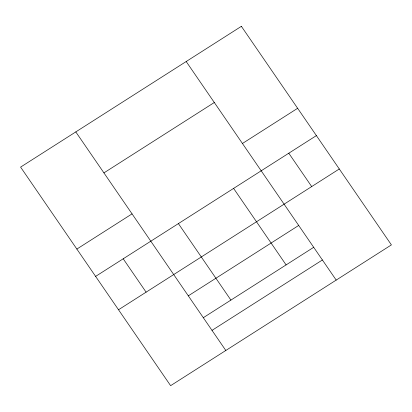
<?xml version="1.0" encoding="UTF-8"?>
<svg xmlns="http://www.w3.org/2000/svg" width="412" height="412" viewBox="0 0 412 412"><rect width="100%" height="100%" fill="white"/><g stroke="black" fill="none" stroke-linecap="round" stroke-linejoin="round"><path stroke-width="0.62" d="M103.922 172.896L214.312 102.506M76.859 249.069L132.051 213.874M242.441 143.484L297.639 108.289M95.61 276.39L316.39 135.61M118.512 309.757L339.292 168.977M188.31 295.837L298.7 225.446M203.312 317.693L313.702 247.303M212.01 330.367L322.405 259.977M288.791 153.207L311.693 186.574M186.188 61.527L336.202 280.088M233.599 188.402L286.103 264.901M178.401 223.598L230.911 300.096M75.798 131.912L225.812 350.473M123.209 258.793L146.111 292.159M241.381 26.332L20.6 167.107L170.62 385.668L391.4 244.893L241.381 26.332"/></g></svg>
